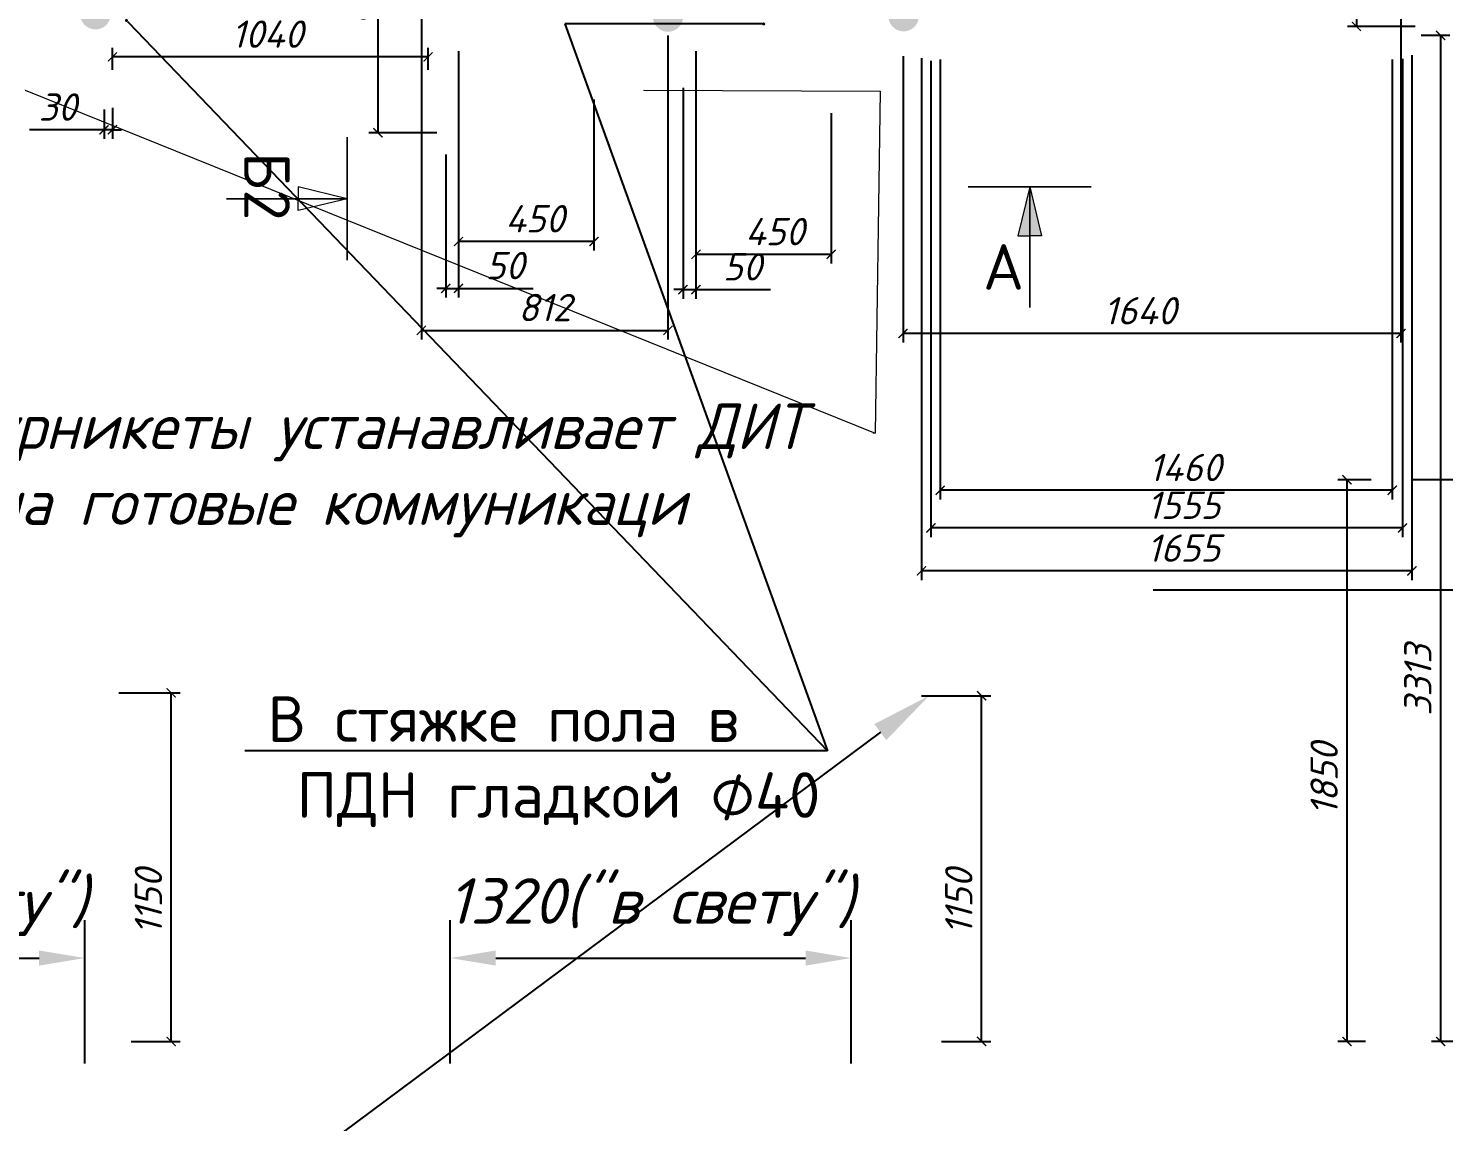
# Model space of a CAD drawing. Header units: millimetres. Extents: x 4247 to 622543, y -201358 to 142419.
# Drawn here: x 604079 to 608741, y 86816 to 90416 of the extents above; entities that cross this region are included whole.
import ezdxf
from ezdxf import colors
from ezdxf.entities.mleader import LeaderData, LeaderLine
from ezdxf.math import Vec2, Vec3

# ---------------------------------------------------------------- set-up
doc = ezdxf.new("R2010")
doc.units = ezdxf.units.MM
doc.layers.get('DEFPOINTS').update_dxf_attribs({"color": 252, "lineweight": 9})
for name, color, linetype in [('_Оборудование ИСПП', 255, 'Continuous'), ('_Турникеты ИСПП', 254, 'Continuous'), ('ИС ПП', 255, 'Continuous')]:
    doc.layers.add(name, color=color, linetype=linetype)
doc.layers.add('_СС_КНС-Внешние связи', color=250, linetype='Continuous', lineweight=30)
doc.layers.add('Кабельные стояки', color=7, linetype='Continuous', lineweight=25)
doc.styles.add('GOST-2.304_Type-B_italic', font='GOST_Common Italic.ttf')
doc.styles.add('ISOCPEUR', font='isocpeui.ttf')
doc.styles.add('ISOCPEUR_1', font='isocpeur.ttf', dxfattribs={"height": 250})
doc.styles.add('KOSTY_STYLE', font='isocpeur.ttf')
doc.styles.get("Standard").update_dxf_attribs({"font": 'romans.shx'})
doc.dimstyles.new('ISO-25', dxfattribs={"dimtxt": 2.5, "dimasz": 2.5, "dimexe": 1.25, "dimexo": 0.625, "dimtad": 1, "dimtxsty": 'Standard', "dimcen": 2.5, "dimadec": 0, "dimazin": 0, "dimtfac": 1, "dimtmove": 0, "dimatfit": 3, "dimfxl": 1, "dimarcsym": 0})

# ---------------------------------------------------------------- blocks, each defined once
blk = doc.blocks.new('план Новый корпус (не печатать) 2$0$_Dot')
at = {"color": 251, "linetype": 'ByBlock', "lineweight": -2}
blk.add_line((-0.5, 0), (-1, 0), dxfattribs=at)
at = {"color": 251, "linetype": 'ByBlock', "const_width": 0.5}
blk.add_lwpolyline([(-0.25, 0, 1), (0.25, 0, 1)], format="xyb", close=True, dxfattribs=at)
blk = doc.blocks.new('*D504')
at = {"layer": '_Турникеты ИСПП', "color": 0, "lineweight": -2, "ltscale": 100, "transparency": 16777216}
for p, q in [((602944.9, 87007.2), (602944.9, 87479.6)), ((604264.9, 87007.2), (604264.9, 87479.6)), ((603094.9, 87354.6), (604114.9, 87354.6))]:
    blk.add_line(p, q, dxfattribs=at)
at = {"layer": '_Турникеты ИСПП', "color": 0, "ltscale": 100, "transparency": 16777216}
for points in [[(603094.9, 87379.6), (603094.9, 87329.6), (602944.9, 87354.6)], [(604114.9, 87379.6), (604114.9, 87329.6), (604264.9, 87354.6)]]:
    blk.add_solid(points, dxfattribs=at)
at = {"layer": 'DEFPOINTS', "color": 0, "ltscale": 100, "transparency": 16777216}
for p in [(604264.9, 87354.6), (602944.9, 86944.7), (604264.9, 86944.7)]:
    blk.add_point(p, dxfattribs=at)
at = {"layer": '_Турникеты ИСПП', "color": 0, "lineweight": 9, "ltscale": 100, "transparency": 16777216, "insert": (603604.9, 87522.1), "char_height": 150, "attachment_point": 5, "style": 'ISOCPEUR'}
blk.add_mtext('1320("в свету")', dxfattribs=at)
blk = doc.blocks.new('*D505')
at = {"layer": '_Турникеты ИСПП', "color": 0, "lineweight": -2, "ltscale": 100, "transparency": 16777216}
for p, q in [((605468.9, 87007.2), (605468.9, 87479.6)), ((606788.9, 87007.2), (606788.9, 87479.6)), ((605618.9, 87354.6), (606638.9, 87354.6))]:
    blk.add_line(p, q, dxfattribs=at)
at = {"layer": '_Турникеты ИСПП', "color": 0, "ltscale": 100, "transparency": 16777216}
for points in [[(605618.9, 87379.6), (605618.9, 87329.6), (605468.9, 87354.6)], [(606638.9, 87379.6), (606638.9, 87329.6), (606788.9, 87354.6)]]:
    blk.add_solid(points, dxfattribs=at)
at = {"layer": 'DEFPOINTS', "color": 0, "ltscale": 100, "transparency": 16777216}
for p in [(606788.9, 87354.6), (605468.9, 86944.7), (606788.9, 86944.7)]:
    blk.add_point(p, dxfattribs=at)
at = {"layer": '_Турникеты ИСПП', "color": 0, "lineweight": 9, "ltscale": 100, "transparency": 16777216, "insert": (606128.9, 87522.1), "char_height": 150, "attachment_point": 5, "style": 'ISOCPEUR'}
blk.add_mtext('1320("в свету")', dxfattribs=at)
blk = doc.blocks.new('_ArchTick')
at = {"color": 0, "linetype": 'ByBlock', "const_width": 0.15}
blk.add_lwpolyline([(-0.5, -0.5), (0.5, 0.5)], dxfattribs=at)
blk = doc.blocks.new('*D536')
at = {"layer": '_Турникеты ИСПП', "color": 0, "lineweight": -2, "ltscale": 10, "transparency": 16777216}
for p, q in [((607051.8, 90309.4), (607051.8, 88740.9)), ((608604.9, 90315.6), (608604.9, 88740.9)), ((608604.9, 88770.9), (607051.8, 88770.9))]:
    blk.add_line(p, q, dxfattribs=at)
at = {"layer": 'DEFPOINTS', "color": 0, "ltscale": 10, "transparency": 16777216}
for p in [(607051.8, 90371.9), (608604.9, 90378.1), (607051.8, 88770.9)]:
    blk.add_point(p, dxfattribs=at)
at = {"layer": '_Турникеты ИСПП', "color": 0, "lineweight": -2, "ltscale": 10, "transparency": 16777216, "xscale": 30, "yscale": 30, "zscale": 30, "rotation": 180}
blk.add_blockref('_ArchTick', (607051.8, 88770.9), dxfattribs=at)
at = {"layer": '_Турникеты ИСПП', "color": 0, "lineweight": -2, "ltscale": 10, "transparency": 16777216, "xscale": 30, "yscale": 30, "zscale": 30}
blk.add_blockref('_ArchTick', (608604.9, 88770.9), dxfattribs=at)
at = {"layer": '_Турникеты ИСПП', "color": 0, "lineweight": 9, "ltscale": 10, "transparency": 16777216, "insert": (607884.3, 88845.9), "char_height": 90, "attachment_point": 5, "style": 'ISOCPEUR'}
blk.add_mtext('1555', dxfattribs=at)
blk = doc.blocks.new('*D537')
at = {"layer": '_Турникеты ИСПП', "color": 0, "lineweight": -2, "ltscale": 10, "transparency": 16777216}
for p, q in [((607020.7, 90318.5), (607020.7, 88599.6)), ((608636.2, 90328.2), (608636.2, 88599.6)), ((608636.2, 88629.6), (607020.7, 88629.6))]:
    blk.add_line(p, q, dxfattribs=at)
at = {"layer": 'DEFPOINTS', "color": 0, "ltscale": 10, "transparency": 16777216}
for p in [(608636.2, 90390.7), (607020.7, 90381), (607020.7, 88629.6)]:
    blk.add_point(p, dxfattribs=at)
at = {"layer": '_Турникеты ИСПП', "color": 0, "lineweight": -2, "ltscale": 10, "transparency": 16777216, "xscale": 30, "yscale": 30, "zscale": 30, "rotation": 180}
blk.add_blockref('_ArchTick', (607020.7, 88629.6), dxfattribs=at)
at = {"layer": '_Турникеты ИСПП', "color": 0, "lineweight": -2, "ltscale": 10, "transparency": 16777216, "xscale": 30, "yscale": 30, "zscale": 30}
blk.add_blockref('_ArchTick', (608636.2, 88629.6), dxfattribs=at)
at = {"layer": '_Турникеты ИСПП', "color": 0, "lineweight": 9, "ltscale": 10, "transparency": 16777216, "insert": (607883.9, 88704.6), "char_height": 90, "attachment_point": 5, "style": 'ISOCPEUR'}
blk.add_mtext('1655', dxfattribs=at)
blk = doc.blocks.new('*D538')
at = {"layer": '_Турникеты ИСПП', "color": 0, "lineweight": -2, "ltscale": 10, "transparency": 16777216}
for p, q in [((607082.2, 90314.2), (607082.2, 88865.2)), ((608571.3, 90314.3), (608571.3, 88865.2)), ((608571.3, 88895.2), (607082.2, 88895.2))]:
    blk.add_line(p, q, dxfattribs=at)
at = {"layer": 'DEFPOINTS', "color": 0, "ltscale": 10, "transparency": 16777216}
for p in [(607082.2, 90376.7), (608571.3, 90376.8), (607082.2, 88895.2)]:
    blk.add_point(p, dxfattribs=at)
at = {"layer": '_Турникеты ИСПП', "color": 0, "lineweight": -2, "ltscale": 10, "transparency": 16777216, "xscale": 30, "yscale": 30, "zscale": 30, "rotation": 180}
blk.add_blockref('_ArchTick', (607082.2, 88895.2), dxfattribs=at)
at = {"layer": '_Турникеты ИСПП', "color": 0, "lineweight": -2, "ltscale": 10, "transparency": 16777216, "xscale": 30, "yscale": 30, "zscale": 30}
blk.add_blockref('_ArchTick', (608571.3, 88895.2), dxfattribs=at)
at = {"layer": '_Турникеты ИСПП', "color": 0, "lineweight": 9, "ltscale": 10, "transparency": 16777216, "insert": (607888.4, 88970.2), "char_height": 90, "attachment_point": 5, "style": 'ISOCPEUR'}
blk.add_mtext('1460', dxfattribs=at)
blk = doc.blocks.new('*D540')
at = {"layer": '_Турникеты ИСПП', "color": 0, "lineweight": -2, "ltscale": 10, "transparency": 16777216}
for p, q in [((605495.9, 90341.3), (605495.9, 89684.4)), ((605942.1, 90182.1), (605942.1, 89684.4)), ((605942.1, 89714.4), (605495.9, 89714.4))]:
    blk.add_line(p, q, dxfattribs=at)
at = {"layer": 'DEFPOINTS', "color": 0, "ltscale": 10, "transparency": 16777216}
for p in [(605495.9, 90403.8), (605942.1, 90244.6), (605495.9, 89714.4)]:
    blk.add_point(p, dxfattribs=at)
at = {"layer": '_Турникеты ИСПП', "color": 0, "lineweight": -2, "ltscale": 10, "transparency": 16777216, "xscale": 30, "yscale": 30, "zscale": 30, "rotation": 180}
blk.add_blockref('_ArchTick', (605495.9, 89714.4), dxfattribs=at)
at = {"layer": '_Турникеты ИСПП', "color": 0, "lineweight": -2, "ltscale": 10, "transparency": 16777216, "xscale": 30, "yscale": 30, "zscale": 30}
blk.add_blockref('_ArchTick', (605942.1, 89714.4), dxfattribs=at)
at = {"layer": '_Турникеты ИСПП', "color": 0, "lineweight": 9, "ltscale": 10, "transparency": 16777216, "insert": (605747.3, 89789.4), "char_height": 90, "attachment_point": 5, "style": 'ISOCPEUR'}
blk.add_mtext('450', dxfattribs=at)
blk = doc.blocks.new('*D541')
at = {"layer": '_Турникеты ИСПП', "color": 0, "lineweight": -2, "ltscale": 10, "transparency": 16777216}
for p, q in [((606278, 90341.5), (606278, 89642)), ((606723.4, 90136.7), (606723.4, 89642)), ((606723.4, 89672), (606278, 89672))]:
    blk.add_line(p, q, dxfattribs=at)
at = {"layer": 'DEFPOINTS', "color": 0, "ltscale": 10, "transparency": 16777216}
for p in [(606278, 90404), (606723.4, 90199.2), (606278, 89672)]:
    blk.add_point(p, dxfattribs=at)
at = {"layer": '_Турникеты ИСПП', "color": 0, "lineweight": -2, "ltscale": 10, "transparency": 16777216, "xscale": 30, "yscale": 30, "zscale": 30, "rotation": 180}
blk.add_blockref('_ArchTick', (606278, 89672), dxfattribs=at)
at = {"layer": '_Турникеты ИСПП', "color": 0, "lineweight": -2, "ltscale": 10, "transparency": 16777216, "xscale": 30, "yscale": 30, "zscale": 30}
blk.add_blockref('_ArchTick', (606723.4, 89672), dxfattribs=at)
at = {"layer": '_Турникеты ИСПП', "color": 0, "lineweight": 9, "ltscale": 10, "transparency": 16777216, "insert": (606537.5, 89747), "char_height": 90, "attachment_point": 5, "style": 'ISOCPEUR'}
blk.add_mtext('450', dxfattribs=at)
blk = doc.blocks.new('*D546')
at = {"layer": '_Турникеты ИСПП', "color": 0, "lineweight": -2, "ltscale": 10, "transparency": 16777216}
for p, q in [((605495.9, 90341.3), (605495.9, 89530.1)), ((605454.1, 90001.3), (605454.1, 89530.1)), ((605454.1, 89560.1), (605424.1, 89560.1)), ((605454.1, 89560.1), (605495.9, 89560.1)), ((605495.9, 89560.1), (605741.8, 89560.1))]:
    blk.add_line(p, q, dxfattribs=at)
at = {"layer": 'DEFPOINTS', "color": 0, "ltscale": 10, "transparency": 16777216}
for p in [(605495.9, 90403.8), (605454.1, 90063.8), (605454.1, 89560.1)]:
    blk.add_point(p, dxfattribs=at)
at = {"layer": '_Турникеты ИСПП', "color": 0, "lineweight": -2, "ltscale": 10, "transparency": 16777216, "xscale": 30, "yscale": 30, "zscale": 30}
blk.add_blockref('_ArchTick', (605454.1, 89560.1), dxfattribs=at)
at = {"layer": '_Турникеты ИСПП', "color": 0, "lineweight": -2, "ltscale": 10, "transparency": 16777216, "xscale": 30, "yscale": 30, "zscale": 30, "rotation": 180}
blk.add_blockref('_ArchTick', (605495.9, 89560.1), dxfattribs=at)
at = {"layer": '_Турникеты ИСПП', "color": 0, "lineweight": 9, "ltscale": 10, "transparency": 16777216, "insert": (605648.9, 89635.1), "char_height": 90, "attachment_point": 5, "style": 'ISOCPEUR'}
blk.add_mtext('50', dxfattribs=at)
blk = doc.blocks.new('*D547')
at = {"layer": '_Турникеты ИСПП', "color": 0, "lineweight": -2, "ltscale": 10, "transparency": 16777216}
for p, q in [((606277.6, 90337.2), (606277.6, 89526)), ((606235.4, 90220.5), (606235.4, 89526)), ((606235.4, 89556), (606205.4, 89556)), ((606235.4, 89556), (606277.6, 89556)), ((606277.6, 89556), (606523.5, 89556))]:
    blk.add_line(p, q, dxfattribs=at)
at = {"layer": 'DEFPOINTS', "color": 0, "ltscale": 10, "transparency": 16777216}
for p in [(606277.6, 90399.7), (606235.4, 90283), (606235.4, 89556)]:
    blk.add_point(p, dxfattribs=at)
at = {"layer": '_Турникеты ИСПП', "color": 0, "lineweight": -2, "ltscale": 10, "transparency": 16777216, "xscale": 30, "yscale": 30, "zscale": 30}
blk.add_blockref('_ArchTick', (606235.4, 89556), dxfattribs=at)
at = {"layer": '_Турникеты ИСПП', "color": 0, "lineweight": -2, "ltscale": 10, "transparency": 16777216, "xscale": 30, "yscale": 30, "zscale": 30, "rotation": 180}
blk.add_blockref('_ArchTick', (606277.6, 89556), dxfattribs=at)
at = {"layer": '_Турникеты ИСПП', "color": 0, "lineweight": 9, "ltscale": 10, "transparency": 16777216, "insert": (606430.5, 89631), "char_height": 90, "attachment_point": 5, "style": 'ISOCPEUR'}
blk.add_mtext('50', dxfattribs=at)
blk = doc.blocks.new('*D550')
at = {"layer": '_Турникеты ИСПП', "color": 0, "lineweight": -2, "ltscale": 10, "transparency": 16777216}
for p, q in [((605383.9, 90874.7), (605200.5, 90874.7)), ((605230.5, 90874.7), (605230.5, 90072.7)), ((605424.2, 90072.7), (605200.5, 90072.7))]:
    blk.add_line(p, q, dxfattribs=at)
at = {"layer": 'DEFPOINTS', "color": 0, "ltscale": 10, "transparency": 16777216}
for p in [(605446.4, 90874.7), (605230.5, 90072.7), (605486.7, 90072.7)]:
    blk.add_point(p, dxfattribs=at)
at = {"layer": '_Турникеты ИСПП', "color": 0, "lineweight": -2, "ltscale": 10, "transparency": 16777216, "xscale": 30, "yscale": 30, "zscale": 30}
for p, rotation in [((605230.5, 90874.7), 90), ((605230.5, 90072.7), 270)]:
    blk.add_blockref('_ArchTick', p, dxfattribs=dict(at, rotation=rotation))
at = {"layer": '_Турникеты ИСПП', "color": 0, "lineweight": 9, "ltscale": 10, "transparency": 16777216, "insert": (605155.5, 90525.4), "char_height": 90, "attachment_point": 5, "rotation": 90, "style": 'ISOCPEUR'}
blk.add_mtext('800', dxfattribs=at)
blk = doc.blocks.new('*D553')
at = {"layer": '_Турникеты ИСПП', "color": 0, "lineweight": -2, "ltscale": 10, "transparency": 16777216}
for p, q in [((608501.8, 88929.7), (608392, 88929.7)), ((608422, 88929.7), (608422, 87079.7)), ((608482.8, 87079.7), (608392, 87079.7))]:
    blk.add_line(p, q, dxfattribs=at)
at = {"layer": 'DEFPOINTS', "color": 0, "ltscale": 10, "transparency": 16777216}
for p in [(608564.3, 88929.7), (608422, 87079.7), (608545.3, 87079.7)]:
    blk.add_point(p, dxfattribs=at)
at = {"layer": '_Турникеты ИСПП', "color": 0, "lineweight": -2, "ltscale": 10, "transparency": 16777216, "xscale": 30, "yscale": 30, "zscale": 30}
for p, rotation in [((608422, 88929.7), 90), ((608422, 87079.7), 270)]:
    blk.add_blockref('_ArchTick', p, dxfattribs=dict(at, rotation=rotation))
at = {"layer": '_Турникеты ИСПП', "color": 0, "lineweight": 9, "ltscale": 10, "transparency": 16777216, "insert": (608347, 87944), "char_height": 90, "attachment_point": 5, "rotation": 90, "style": 'ISOCPEUR'}
blk.add_mtext('1850', dxfattribs=at)
blk = doc.blocks.new('*D554')
at = {"layer": '_Турникеты ИСПП', "color": 0, "lineweight": -2, "ltscale": 10, "transparency": 16777216}
for p, q in [((608666.9, 90393.4), (608760.5, 90393.4)), ((608730.5, 90393.4), (608730.5, 87079.7)), ((608927.2, 87079.7), (608700.5, 87079.7))]:
    blk.add_line(p, q, dxfattribs=at)
at = {"layer": 'DEFPOINTS', "color": 0, "ltscale": 10, "transparency": 16777216}
for p in [(608604.4, 90393.4), (608730.5, 87079.7), (608989.7, 87079.7)]:
    blk.add_point(p, dxfattribs=at)
at = {"layer": '_Турникеты ИСПП', "color": 0, "lineweight": -2, "ltscale": 10, "transparency": 16777216, "xscale": 30, "yscale": 30, "zscale": 30}
for p, rotation in [((608730.5, 90393.4), 90), ((608730.5, 87079.7), 270)]:
    blk.add_blockref('_ArchTick', p, dxfattribs=dict(at, rotation=rotation))
at = {"layer": '_Турникеты ИСПП', "color": 0, "lineweight": 9, "ltscale": 10, "transparency": 16777216, "insert": (608655.5, 88269.9), "char_height": 90, "attachment_point": 5, "rotation": 90, "style": 'ISOCPEUR'}
blk.add_mtext('3313', dxfattribs=at)
blk = doc.blocks.new('*U556')
blk.add_hatch(color=256).paths.add_polyline_path([(-0.707, -0.707, 1), (0.707, 0.707, 1)])
at = {"const_width": 0.5}
blk.add_lwpolyline([(-4.95, -4.95), (-0.707, -0.707)], dxfattribs=at)
blk.add_lwpolyline([(-7.071, -7.071, 0, 1.5, 0), (-4.95, -4.95, 2, 2, 0)], format="xyseb")
blk = doc.blocks.new('*D557')
at = {"layer": '_Турникеты ИСПП', "color": 0, "lineweight": -2, "ltscale": 10, "transparency": 16777216}
for p, q in [((608600, 91167.2), (608600, 89381.3)), ((606960.1, 90325.2), (606960.1, 89381.3)), ((608600, 89411.3), (606960.1, 89411.3))]:
    blk.add_line(p, q, dxfattribs=at)
at = {"layer": 'DEFPOINTS', "color": 0, "ltscale": 10, "transparency": 16777216}
for p in [(608600, 91229.7), (606960.1, 90387.7), (606960.1, 89411.3)]:
    blk.add_point(p, dxfattribs=at)
at = {"layer": '_Турникеты ИСПП', "color": 0, "lineweight": -2, "ltscale": 10, "transparency": 16777216, "xscale": 30, "yscale": 30, "zscale": 30, "rotation": 180}
blk.add_blockref('_ArchTick', (606960.1, 89411.3), dxfattribs=at)
at = {"layer": '_Турникеты ИСПП', "color": 0, "lineweight": -2, "ltscale": 10, "transparency": 16777216, "xscale": 30, "yscale": 30, "zscale": 30}
blk.add_blockref('_ArchTick', (608600, 89411.3), dxfattribs=at)
at = {"layer": '_Турникеты ИСПП', "color": 0, "lineweight": 9, "ltscale": 10, "transparency": 16777216, "insert": (607740.3, 89486.3), "char_height": 90, "attachment_point": 5, "style": 'ISOCPEUR'}
blk.add_mtext('1640', dxfattribs=at)
blk = doc.blocks.new('*D558')
at = {"layer": '_Турникеты ИСПП', "color": 0, "lineweight": -2, "transparency": 16777216}
for p, q in [((605373.6, 91167.2), (605373.6, 89391.8)), ((606185.9, 90392.5), (606185.9, 89391.8)), ((605373.6, 89421.8), (606185.9, 89421.8))]:
    blk.add_line(p, q, dxfattribs=at)
at = {"layer": 'DEFPOINTS', "color": 0, "transparency": 16777216}
for p in [(605373.6, 91229.7), (606185.9, 90455), (606185.9, 89421.8)]:
    blk.add_point(p, dxfattribs=at)
at = {"layer": '_Турникеты ИСПП', "color": 0, "lineweight": -2, "transparency": 16777216, "xscale": 30, "yscale": 30, "zscale": 30, "rotation": 180}
blk.add_blockref('_ArchTick', (605373.6, 89421.8), dxfattribs=at)
at = {"layer": '_Турникеты ИСПП', "color": 0, "lineweight": -2, "transparency": 16777216, "xscale": 30, "yscale": 30, "zscale": 30}
blk.add_blockref('_ArchTick', (606185.9, 89421.8), dxfattribs=at)
at = {"layer": '_Турникеты ИСПП', "color": 0, "transparency": 16777216, "insert": (605779.8, 89496.8), "char_height": 90, "attachment_point": 5, "style": 'ISOCPEUR'}
blk.add_mtext('812', dxfattribs=at)
blk = doc.blocks.new('*D583')
at = {"layer": '_Турникеты ИСПП', "color": 0, "lineweight": -2, "ltscale": 10, "transparency": 16777216}
for p, q in [((604377.4, 88227.8), (604579.8, 88227.8)), ((604549.8, 87079.7), (604549.8, 88227.8)), ((604417.4, 87079.7), (604579.8, 87079.7))]:
    blk.add_line(p, q, dxfattribs=at)
at = {"layer": 'DEFPOINTS', "color": 0, "ltscale": 10, "transparency": 16777216}
for p in [(604314.9, 88227.8), (604549.8, 88227.8), (604354.9, 87079.7)]:
    blk.add_point(p, dxfattribs=at)
at = {"layer": '_Турникеты ИСПП', "color": 0, "lineweight": -2, "ltscale": 10, "transparency": 16777216, "xscale": 30, "yscale": 30, "zscale": 30}
for p, rotation in [((604549.8, 88227.8), 90), ((604549.8, 87079.7), 270)]:
    blk.add_blockref('_ArchTick', p, dxfattribs=dict(at, rotation=rotation))
at = {"layer": '_Турникеты ИСПП', "color": 0, "lineweight": 9, "ltscale": 10, "transparency": 16777216, "insert": (604474.8, 87539.7), "char_height": 90, "attachment_point": 5, "rotation": 90, "style": 'ISOCPEUR'}
blk.add_mtext('1150', dxfattribs=at)
blk = doc.blocks.new('*D628')
at = {"layer": '_Турникеты ИСПП', "color": 0, "lineweight": -2, "ltscale": 10, "transparency": 16777216}
for p, q in [((607020.9, 88218.2), (607248.7, 88218.2)), ((607218.7, 87079.7), (607218.7, 88218.2)), ((607086.4, 87079.7), (607248.7, 87079.7))]:
    blk.add_line(p, q, dxfattribs=at)
at = {"layer": 'DEFPOINTS', "color": 0, "ltscale": 10, "transparency": 16777216}
for p in [(606958.4, 88218.2), (607218.7, 88218.2), (607023.9, 87079.7)]:
    blk.add_point(p, dxfattribs=at)
at = {"layer": '_Турникеты ИСПП', "color": 0, "lineweight": -2, "ltscale": 10, "transparency": 16777216, "xscale": 30, "yscale": 30, "zscale": 30}
for p, rotation in [((607218.7, 88218.2), 90), ((607218.7, 87079.7), 270)]:
    blk.add_blockref('_ArchTick', p, dxfattribs=dict(at, rotation=rotation))
at = {"layer": '_Турникеты ИСПП', "color": 0, "lineweight": 9, "ltscale": 10, "transparency": 16777216, "insert": (607143.7, 87539.7), "char_height": 90, "attachment_point": 5, "rotation": 90, "style": 'ISOCPEUR'}
blk.add_mtext('1150', dxfattribs=at)
blk = doc.blocks.new('*D629')
at = {"layer": '_Турникеты ИСПП', "color": 0, "lineweight": -2, "ltscale": 10, "transparency": 16777216}
for p, q in [((608633.8, 88931.1), (609090.8, 88931.1)), ((609060.8, 88931.1), (609060.8, 88567)), ((607784.1, 88567), (609090.8, 88567))]:
    blk.add_line(p, q, dxfattribs=at)
at = {"layer": 'DEFPOINTS', "color": 0, "ltscale": 10, "transparency": 16777216}
for p in [(608571.3, 88931.1), (607721.6, 88567), (609060.8, 88567)]:
    blk.add_point(p, dxfattribs=at)
at = {"layer": '_Турникеты ИСПП', "color": 0, "lineweight": -2, "ltscale": 10, "transparency": 16777216, "xscale": 30, "yscale": 30, "zscale": 30}
for p, rotation in [((609060.8, 88931.1), 90), ((609060.8, 88567), 270)]:
    blk.add_blockref('_ArchTick', p, dxfattribs=dict(at, rotation=rotation))
at = {"layer": '_Турникеты ИСПП', "color": 0, "lineweight": 9, "ltscale": 10, "transparency": 16777216, "insert": (608985.8, 88714.6), "char_height": 90, "attachment_point": 5, "rotation": 90, "style": 'ISOCPEUR'}
blk.add_mtext('352', dxfattribs=at)
blk = doc.blocks.new('*D633')
at = {"layer": '_Турникеты ИСПП', "color": 0, "lineweight": -2, "ltscale": 10, "transparency": 16777216}
for p, q in [((608606.7, 91224.7), (608423.3, 91224.7)), ((608453.3, 91224.7), (608453.3, 90422.7)), ((608647, 90422.7), (608423.3, 90422.7))]:
    blk.add_line(p, q, dxfattribs=at)
at = {"layer": 'DEFPOINTS', "color": 0, "ltscale": 10, "transparency": 16777216}
for p in [(608669.2, 91224.7), (608453.3, 90422.7), (608709.5, 90422.7)]:
    blk.add_point(p, dxfattribs=at)
at = {"layer": '_Турникеты ИСПП', "color": 0, "lineweight": -2, "ltscale": 10, "transparency": 16777216, "xscale": 30, "yscale": 30, "zscale": 30}
for p, rotation in [((608453.3, 91224.7), 90), ((608453.3, 90422.7), 270)]:
    blk.add_blockref('_ArchTick', p, dxfattribs=dict(at, rotation=rotation))
at = {"layer": '_Турникеты ИСПП', "color": 0, "lineweight": 9, "ltscale": 10, "transparency": 16777216, "insert": (608378.3, 90875.5), "char_height": 90, "attachment_point": 5, "rotation": 90, "style": 'ISOCPEUR'}
blk.add_mtext('800', dxfattribs=at)
blk = doc.blocks.new('*D634')
at = {"layer": '_Турникеты ИСПП', "color": 0, "lineweight": -2, "ltscale": 10, "transparency": 16777216}
for p, q in [((604356.2, 90279.4), (604356.2, 90352.3)), ((605395.8, 90279.4), (605395.8, 90352.3)), ((605395.8, 90322.3), (604356.2, 90322.3))]:
    blk.add_line(p, q, dxfattribs=at)
at = {"layer": 'DEFPOINTS', "color": 0, "ltscale": 10, "transparency": 16777216}
for p in [(604356.2, 90322.3), (604356.2, 90216.9), (605395.8, 90216.9)]:
    blk.add_point(p, dxfattribs=at)
at = {"layer": '_Турникеты ИСПП', "color": 0, "lineweight": -2, "ltscale": 10, "transparency": 16777216, "xscale": 30, "yscale": 30, "zscale": 30, "rotation": 180}
blk.add_blockref('_ArchTick', (604356.2, 90322.3), dxfattribs=at)
at = {"layer": '_Турникеты ИСПП', "color": 0, "lineweight": -2, "ltscale": 10, "transparency": 16777216, "xscale": 30, "yscale": 30, "zscale": 30}
blk.add_blockref('_ArchTick', (605395.8, 90322.3), dxfattribs=at)
at = {"layer": '_Турникеты ИСПП', "color": 0, "lineweight": 9, "ltscale": 10, "transparency": 16777216, "insert": (604866.3, 90397.3), "char_height": 90, "attachment_point": 5, "style": 'ISOCPEUR'}
blk.add_mtext('1040', dxfattribs=at)
blk = doc.blocks.new('*D641')
at = {"layer": '_Турникеты ИСПП', "color": 0, "lineweight": -2, "ltscale": 10, "transparency": 16777216}
for p, q in [((604356.2, 90154.4), (604356.2, 90052.2)), ((604328.5, 90149.6), (604328.5, 90052.2)), ((604328.5, 90082.2), (604082.6, 90082.2)), ((604356.2, 90082.2), (604328.5, 90082.2)), ((604356.2, 90082.2), (604386.2, 90082.2))]:
    blk.add_line(p, q, dxfattribs=at)
at = {"layer": 'DEFPOINTS', "color": 0, "ltscale": 10, "transparency": 16777216}
for p in [(604328.5, 90212.1), (604356.2, 90216.9), (604328.5, 90082.2)]:
    blk.add_point(p, dxfattribs=at)
at = {"layer": '_Турникеты ИСПП', "color": 0, "lineweight": -2, "ltscale": 10, "transparency": 16777216, "xscale": 30, "yscale": 30, "zscale": 30}
blk.add_blockref('_ArchTick', (604328.5, 90082.2), dxfattribs=at)
at = {"layer": '_Турникеты ИСПП', "color": 0, "lineweight": -2, "ltscale": 10, "transparency": 16777216, "xscale": 30, "yscale": 30, "zscale": 30, "rotation": 180}
blk.add_blockref('_ArchTick', (604356.2, 90082.2), dxfattribs=at)
at = {"layer": '_Турникеты ИСПП', "color": 0, "lineweight": 9, "ltscale": 10, "transparency": 16777216, "insert": (604175.6, 90157.2), "char_height": 90, "attachment_point": 5, "style": 'ISOCPEUR'}
blk.add_mtext('30', dxfattribs=at)

msp = doc.modelspace()

# ---------------------------------------------------------------- hatches: boundary and pattern name
at = {"linetype": 'ByBlock', "lineweight": 9, "transparency": 33554636}
h = msp.add_hatch(color=1, dxfattribs=at)
h.dxf.hatch_style = 1
h.paths.add_polyline_path([(607377.412, 89894.748), (607377.412, 89732.77), (607416.565, 89732.77)])
h.paths.add_polyline_path([(607377.412, 89894.748), (607338.26, 89732.77), (607377.412, 89732.77)])

# ---------------------------------------------------------------- linework, layer by layer
at = {"color": 240, "linetype": 'ByBlock', "lineweight": 9, "true_color": 0xed1f24}
for points in [[(605129.4, 90057.72), (605129.4, 89652.512), (605129.4, 89855.116), (604731.827, 89855.116), (605129.4, 89855.116), (604967.423, 89894.269), (604967.423, 89855.116)], [(605129.4, 89652.512), (605129.4, 90057.72), (605129.4, 89855.116), (604731.827, 89855.116), (605129.4, 89855.116), (604967.423, 89815.964), (604967.423, 89855.116)], [(607174.808, 89894.748), (607580.017, 89894.748), (607377.412, 89894.748), (607377.412, 89497.174), (607377.412, 89894.748), (607338.26, 89732.77), (607377.412, 89732.77)], [(607580.017, 89894.748), (607174.808, 89894.748), (607377.412, 89894.748), (607377.412, 89497.174), (607377.412, 89894.748), (607416.565, 89732.77), (607377.412, 89732.77)]]:
    msp.add_lwpolyline(points, dxfattribs=at)

# ---------------------------------------------------------------- block references
at = {"layer": 'Кабельные стояки', "xscale": 50.00000000000001, "yscale": 50.00000000000001, "zscale": 50.00000000000001, "rotation": 187.269717866609}
for p in [(604300.498, 90462.719), (606185.941, 90455.005), (606961.897, 90456.267)]:
    msp.add_blockref('*U556', p, dxfattribs=at)

# ---------------------------------------------------------------- texts
at = {"color": 240, "linetype": 'ByBlock', "lineweight": 9, "true_color": 0xed1f24, "insert": (604940.349, 90008.876), "char_height": 150, "attachment_point": 1, "rotation": 270, "style": 'ISOCPEUR_1'}
msp.add_mtext_dynamic_manual_height_columns('Б2', width=112.43422, gutter_width=150, heights=[0], dxfattribs=at)
at = {"color": 240, "linetype": 'ByBlock', "lineweight": 9, "true_color": 0xed1f24, "insert": (607223.653, 89705.696), "char_height": 150, "attachment_point": 1, "style": 'ISOCPEUR_1'}
msp.add_mtext_dynamic_manual_height_columns('А', width=112.43422, gutter_width=150, heights=[0], dxfattribs=at)

# ---------------------------------------------------------------- dimensions: what is measured, and where the dimension line sits
at = {"layer": '_Турникеты ИСПП', "color": 0}
dim = msp.add_linear_dim(base=(606185.941, 89421.787), p1=(605373.631, 91229.662), p2=(606185.941, 90455.005), angle=180, text='812', dimstyle='ISO-25', override={"dimscale": 100, "dimtxt": 0.9, "dimasz": 0.3, "dimexe": 0.3, "dimgap": 0.3, "dimtxsty": 'ISOCPEUR', "dimblk1": 'ArchTick', "dimblk2": 'ArchTick', "dimsah": 1, "dimtmove": 1}, dxfattribs=at)
dim.commit()
dim.dimension.update_dxf_attribs({"geometry": '*D558', "text_midpoint": (605779.786, 89496.787)})
at = {"layer": '_Турникеты ИСПП', "color": 0, "lineweight": 9, "ltscale": 10}
for base, p1, p2, angle, text, picture, middle in [((606960.126, 89411.294), (608599.996, 91229.662), (606960.126, 90387.685), 180, '1640', '*D557', (607740.313, 89411.294)), ((608453.319, 90422.738), (608669.213, 91224.732), (608709.456, 90422.738), 90, '800', '*D633', (608453.319, 90875.519)), ((605230.524, 90072.661), (605446.418, 90874.655), (605486.661, 90072.661), 90, '800', '*D550', (605230.524, 90525.442)), ((604356.235, 90322.328), (605395.821, 90216.864), (604356.235, 90216.864), 180, '1040', '*D634', (604866.331, 90322.328)), ((605454.119, 89560.053), (605495.902, 90403.768), (605454.119, 90063.841), 180, '50', '*D546', (605648.868, 89560.053)), ((605495.902, 89714.422), (605942.056, 90244.565), (605495.902, 90403.768), 180, '450', '*D540', (605747.345, 89714.422)), ((606235.431, 89555.973), (606277.556, 90399.688), (606235.431, 90282.995), 180, '50', '*D547', (606430.522, 89555.973)), ((606277.989, 89671.954), (606723.386, 90199.213), (606277.989, 90403.951), 180, '450', '*D541', (606537.468, 89671.954)), ((607020.721, 88629.65), (608636.231, 90390.662), (607020.721, 90380.976), 180, '1655', '*D537', (607883.873, 88629.65)), ((608730.482, 87079.662), (608604.423, 90393.408), (608989.737, 87079.662), 90, '3313', '*D554', (608730.482, 88269.88)), ((607051.773, 88770.853), (608604.863, 90378.142), (607051.773, 90371.933), 180, '1555', '*D536', (607884.326, 88770.853)), ((607082.249, 88895.173), (608571.336, 90376.808), (607082.249, 90376.739), 180, '1460', '*D538', (607888.419, 88895.173)), ((604328.531, 90082.177), (604356.235, 90216.864), (604328.531, 90212.099), 180, '30', '*D641', (604175.565, 90082.177)), ((609060.793, 88567.01), (608571.336, 88931.055), (607721.583, 88567.01), 90, '352', '*D629', (609060.793, 88714.643)), ((608421.988, 87079.662), (608564.305, 88929.717), (608545.326, 87079.662), 90, '1850', '*D553', (608421.988, 87943.997)), ((604549.756, 88227.823), (604354.923, 87079.662), (604314.918, 88227.823), 90, '1150', '*D583', (604549.756, 87539.714)), ((607218.722, 88218.242), (607023.888, 87079.662), (606958.417, 88218.242), 90, '1150', '*D628', (607218.722, 87539.714))]:
    dim = msp.add_linear_dim(base=base, p1=p1, p2=p2, angle=angle, text=text, dimstyle='ISO-25', override={"dimscale": 100, "dimtxt": 0.9, "dimasz": 0.3, "dimexe": 0.3, "dimgap": 0.3, "dimtxsty": 'ISOCPEUR', "dimblk1": 'ArchTick', "dimblk2": 'ArchTick', "dimsah": 1}, dxfattribs=at)
    dim.commit()
    dim.dimension.update_dxf_attribs({"geometry": picture, "text_midpoint": middle, "dimtype": 160})
at = {"layer": '_Турникеты ИСПП', "color": 0, "lineweight": 9, "ltscale": 100}
for base, p1, p2, picture, middle in [((604264.923, 87354.646), (602944.923, 86944.662), (604264.923, 86944.662), '*D504', (603604.923, 87354.646)), ((606788.925, 87354.646), (605468.925, 86944.662), (606788.925, 86944.662), '*D505', (606128.925, 87354.646))]:
    dim = msp.add_linear_dim(base=base, p1=p1, p2=p2, text='1320("в свету")', dimstyle='ISO-25', override={"dimscale": 100, "dimtxt": 1.5, "dimasz": 1.5, "dimtxsty": 'ISOCPEUR', "dimsah": 1}, dxfattribs=at)
    dim.commit()
    dim.dimension.update_dxf_attribs({"geometry": picture, "text_midpoint": middle, "dimtype": 160})

# ---------------------------------------------------------------- leaders
at = {"layer": '_Оборудование ИСПП', "color": 0, "lineweight": 0}
ml = msp.add_multileader_mtext('Standard', dxfattribs=at)
ml.set_content('{\\C0;Рамки металлодетекторов, и сопутствующие им ограждения, в проекте ИС ПП не согласовываются, указываются справочно}', color=(237, 31, 36), style='KOSTY_STYLE')
ml.set_leader_properties()
ml.build(insert=Vec2(0, 0))
ml.multileader.update_dxf_attribs({"text_left_attachment_type": 6, "text_right_attachment_type": 6, "arrow_head_size": 200})
ctx = ml.context
ctx.base_point, ctx.char_height, ctx.arrow_head_size, ctx.landing_gap_size, ctx.plane_origin = Vec3(602423.657, 84771.677, 0), 150, 200, 10, Vec3(588273.832, 84570.156, 0)
ctx.left_attachment, ctx.right_attachment = 6, 6
notes = []
notes.append((ctx, [(1, (1, 1, 0), (602415.657, 84771.677, 0), (1, 0), 8, [(1, [(607045.698, 88218.242, 0)], 0, []), (0, [(602710.662, 88227.823, 0)], 0, [])])]))
ctx.mtext.insert, ctx.mtext.width, ctx.mtext.flow_direction = Vec3(602433.657, 84966.677, 0), 5126.61431, 5
at = {"layer": '_СС_КНС-Внешние связи', "color": 0, "lineweight": 0}
ml = msp.add_multileader_mtext('Standard', dxfattribs=at)
ml.set_content('Турникеты устанавливает ДИТ\\P на готовые коммуникаци', style='GOST-2.304_Type-B_italic')
ml.set_leader_properties(lineweight=15)
ml.build(insert=Vec2(0, 0))
ctx = ml.context
ctx.base_point, ctx.char_height, ctx.plane_origin = Vec3(603849.564, 89083.64), 150, Vec3(605462.507, 82954.317)
notes.append((ctx, [(0, (1, 1, 0), (606868.268, 89083.64), (-1, 0), 8, [(0, [(604065.541, 90214.451)], 0, []), (2, [(606102.759, 90212.84), (606884.448, 90209.839)], 0, [])])]))
ctx.mtext.insert, ctx.mtext.flow_direction = Vec3(603851.564, 89181.14), 5
at = {"layer": 'ИС ПП', "color": 0, "lineweight": 0, "ltscale": 100}
ml = msp.add_multileader_mtext('Standard', dxfattribs=at)
ml.set_content('\\A1;{\\C0;В стяжке пола в\\P\\A0; ПДН гладкой ⌀40 }', color=251, style='KOSTY_STYLE')
ml.set_leader_properties()
ml.set_arrow_properties(name='план Новый корпус (не печатать) 2$0$_Dot')
ml.build(insert=Vec2(0, 0))
ml.multileader.update_dxf_attribs({"text_left_attachment_type": 6, "text_right_attachment_type": 6, "dogleg_length": 103.837, "arrow_head_size": 10})
ctx = ml.context
ctx.base_point, ctx.char_height, ctx.arrow_head_size, ctx.landing_gap_size, ctx.plane_origin = Vec3(604867.278, 88036.538), 150, 10, 0.09, Vec3(633700.263, 114104.737)
ctx.left_attachment, ctx.right_attachment = 6, 6
notes.append((ctx, [(1, (1, 1, 0), (606711.295, 88036.538), (-1, 0), 103.837, [(2, [(604402.303, 90442.523)], 0, []), (0, [(606501.092, 90430.85), (605846.602, 90430.85)], 0, [])])]))
ctx.mtext.insert, ctx.mtext.width, ctx.mtext.defined_height, ctx.mtext.flow_direction = Vec3(604867.368, 88216.538), 1797.42859, 608.942, 5
for ctx, leaders in notes:
    for number, flags, end, landing, length, lines in leaders:
        leader = LeaderData()
        leader.index, (leader.has_last_leader_line, leader.has_dogleg_vector, leader.attachment_direction) = number, flags
        leader.last_leader_point, leader.dogleg_vector, leader.dogleg_length = Vec3(end), Vec3(landing), length
        for number, points, colour, breaks in lines:
            line = LeaderLine()
            line.index, line.vertices, line.color, line.breaks = number, Vec3.list(points), colors.encode_raw_color(colour), breaks
            leader.lines.append(line)
        ctx.leaders.append(leader)

doc.saveas('drawing.dxf')
